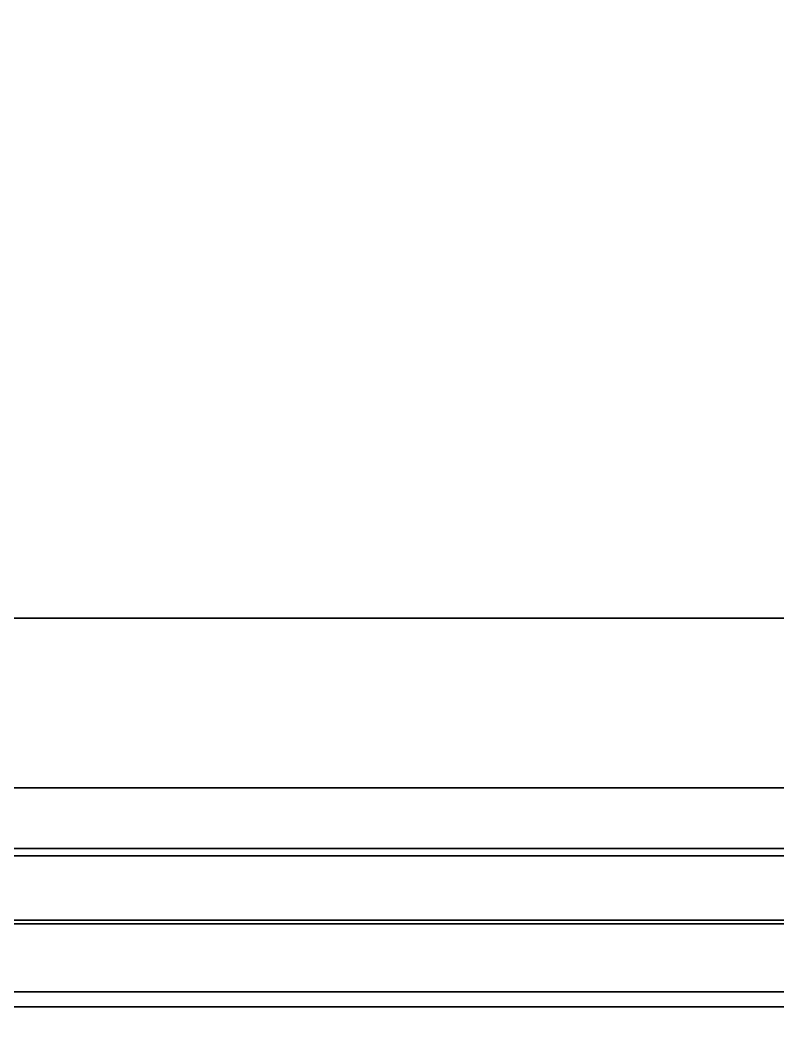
# Model space of a CAD drawing. Extents: x -100 to 4856, y -100 to 4830.
# Drawn here: x 1404.2 to 1604.8, y 4288.6 to 4559.3 of the extents above; entities that cross this region are included whole.
import ezdxf

# ---------------------------------------------------------------- set-up
doc = ezdxf.new("R2010")
doc.units = 0
for name, color, linetype in [('LAYER0', 7, 'CONTINUOUS'), ('LAYER700', 7, 'CONTINUOUS'), ('LAYER707', 9, 'CONTINUOUS'), ('LAYER712', 9, 'CONTINUOUS'), ('LAYER756', 7, 'CONTINUOUS'), ('LAYER766', 7, 'CONTINUOUS'), ('LAYER801', 7, 'CONTINUOUS'), ('LAYER815', 7, 'CONTINUOUS'), ('LAYER87', 9, 'CONTINUOUS')]:
    doc.layers.add(name, color=color, linetype=linetype)

msp = doc.modelspace()

# ---------------------------------------------------------------- linework, layer by layer
at = {"layer": 'LAYER0', "invisible_edges": 1}
for points in [[(4856, 4830, -5), (-100, -100, -5), (-100, 4830, -5), (4856, 4830, -5)], [(-100, -100, -5), (4856, 4830, -5), (4856, -100, -5), (-100, -100, -5)], [(4856, -100), (-100, 4830), (-100, -100), (4856, -100)], [(-100, 4830), (4856, -100), (4856, 4830), (-100, 4830)]]:
    msp.add_3dface(points, dxfattribs=at)
at = {"layer": 'LAYER700', "invisible_edges": 1}
for points in [[(608, 4356), (2158, 4338), (608, 4338), (608, 4356)], [(2158, 4338), (608, 4356), (2158, 4356), (2158, 4338)], [(2158, 4356, 80), (608, 4338, 80), (2158, 4338, 80), (2158, 4356, 80)], [(608, 4338, 80), (2158, 4356, 80), (608, 4356, 80), (608, 4338, 80)], [(608, 4356), (2158, 4356, 80), (2158, 4356), (608, 4356)], [(2158, 4356, 80), (608, 4356), (608, 4356, 80), (2158, 4356, 80)], [(608, 4338, 80), (2158, 4338), (2158, 4338, 80), (608, 4338, 80)], [(2158, 4338), (608, 4338, 80), (608, 4338), (2158, 4338)]]:
    msp.add_3dface(points, dxfattribs=at)
at = {"layer": 'LAYER707', "invisible_edges": 1}
for points in [[(568, 4338), (2228, 4320), (568, 4320), (568, 4338)], [(2228, 4320), (568, 4338), (2228, 4338), (2228, 4320)], [(2228, 4338, 80), (568, 4320, 80), (2228, 4320, 80), (2228, 4338, 80)], [(568, 4320, 80), (2228, 4338, 80), (568, 4338, 80), (568, 4320, 80)], [(568, 4338), (2228, 4338, 80), (2228, 4338), (568, 4338)], [(2228, 4338, 80), (568, 4338), (568, 4338, 80), (2228, 4338, 80)], [(568, 4320, 80), (2228, 4320), (2228, 4320, 80), (568, 4320, 80)], [(2228, 4320), (568, 4320, 80), (568, 4320), (2228, 4320)]]:
    msp.add_3dface(points, dxfattribs=at)
at = {"layer": 'LAYER712', "invisible_edges": 1}
for points in [[(1309, 4320, 752), (1659, 4320, 83), (1309, 4320, 83), (1309, 4320, 752)], [(1659, 4320, 83), (1309, 4320, 752), (1659, 4320, 752), (1659, 4320, 83)], [(1309, 4302, 83), (1659, 4320, 83), (1659, 4302, 83), (1309, 4302, 83)], [(1659, 4320, 83), (1309, 4302, 83), (1309, 4320, 83), (1659, 4320, 83)], [(1309, 4320, 752), (1659, 4302, 752), (1659, 4320, 752), (1309, 4320, 752)], [(1659, 4302, 752), (1309, 4320, 752), (1309, 4302, 752), (1659, 4302, 752)], [(1659, 4302, 752), (1309, 4302, 83), (1659, 4302, 83), (1659, 4302, 752)], [(1309, 4302, 83), (1659, 4302, 752), (1309, 4302, 752), (1309, 4302, 83)]]:
    msp.add_3dface(points, dxfattribs=at)
at = {"layer": 'LAYER756', "invisible_edges": 1}
for points in [[(2150, 4710, 81), (626, 4320, 81), (626, 4710, 81), (2150, 4710, 81)], [(626, 4320, 81), (2150, 4710, 81), (2150, 4320, 81), (626, 4320, 81)], [(2150, 4320, 99), (626, 4710, 99), (626, 4320, 99), (2150, 4320, 99)], [(626, 4710, 99), (2150, 4320, 99), (2150, 4710, 99), (626, 4710, 99)], [(2150, 4320, 99), (626, 4320, 81), (2150, 4320, 81), (2150, 4320, 99)], [(626, 4320, 81), (2150, 4320, 99), (626, 4320, 99), (626, 4320, 81)]]:
    msp.add_3dface(points, dxfattribs=at)
at = {"layer": 'LAYER766', "invisible_edges": 1}
for points in [[(2150, 4401, 736.5), (1308, 4321, 736.5), (1308, 4401, 736.5), (2150, 4401, 736.5)], [(1308, 4321, 736.5), (2150, 4401, 736.5), (2150, 4321, 736.5), (1308, 4321, 736.5)], [(1308, 4401, 754.5), (2150, 4401, 736.5), (1308, 4401, 736.5), (1308, 4401, 754.5)], [(2150, 4401, 736.5), (1308, 4401, 754.5), (2150, 4401, 754.5), (2150, 4401, 736.5)], [(2150, 4321, 754.5), (1308, 4401, 754.5), (1308, 4321, 754.5), (2150, 4321, 754.5)], [(1308, 4401, 754.5), (2150, 4321, 754.5), (2150, 4401, 754.5), (1308, 4401, 754.5)], [(2150, 4321, 754.5), (1308, 4321, 736.5), (2150, 4321, 736.5), (2150, 4321, 754.5)], [(1308, 4321, 736.5), (2150, 4321, 754.5), (1308, 4321, 754.5), (1308, 4321, 736.5)]]:
    msp.add_3dface(points, dxfattribs=at)
at = {"layer": 'LAYER801', "invisible_edges": 1}
for points in [[(1308, 4685.4, 535), (2150, 4340, 535), (2150, 4685.4, 535), (1308, 4685.4, 535)], [(2150, 4340, 535), (1308, 4685.4, 535), (1308, 4340, 535), (2150, 4340, 535)], [(1308, 4340, 517), (2150, 4685.4, 517), (2150, 4340, 517), (1308, 4340, 517)], [(2150, 4685.4, 517), (1308, 4340, 517), (1308, 4685.4, 517), (2150, 4685.4, 517)], [(1308, 4340, 517), (2150, 4340, 535), (1308, 4340, 535), (1308, 4340, 517)], [(2150, 4340, 535), (1308, 4340, 517), (2150, 4340, 517), (2150, 4340, 535)]]:
    msp.add_3dface(points, dxfattribs=at)
at = {"layer": 'LAYER815', "invisible_edges": 1}
for points in [[(1308, 4685.4, 317), (2150, 4340, 317), (2150, 4685.4, 317), (1308, 4685.4, 317)], [(2150, 4340, 317), (1308, 4685.4, 317), (1308, 4340, 317), (2150, 4340, 317)], [(1308, 4340, 299), (2150, 4685.4, 299), (2150, 4340, 299), (1308, 4340, 299)], [(2150, 4685.4, 299), (1308, 4340, 299), (1308, 4685.4, 299), (2150, 4685.4, 299)], [(1308, 4340, 299), (2150, 4340, 317), (1308, 4340, 317), (1308, 4340, 299)], [(2150, 4340, 317), (1308, 4340, 299), (2150, 4340, 299), (2150, 4340, 317)]]:
    msp.add_3dface(points, dxfattribs=at)
at = {"layer": 'LAYER87', "invisible_edges": 1}
for points in [[(2250, 4730, 755), (590, 4298, 755), (590, 4730, 755), (2250, 4730, 755)], [(590, 4298, 755), (2250, 4730, 755), (2250, 4298, 755), (590, 4298, 755)], [(2250, 4298, 773), (590, 4730, 773), (590, 4298, 773), (2250, 4298, 773)], [(590, 4730, 773), (2250, 4298, 773), (2250, 4730, 773), (590, 4730, 773)], [(2250, 4298, 773), (590, 4298, 755), (2250, 4298, 755), (2250, 4298, 773)], [(590, 4298, 755), (2250, 4298, 773), (590, 4298, 773), (590, 4298, 755)]]:
    msp.add_3dface(points, dxfattribs=at)

doc.saveas('drawing.dxf')
